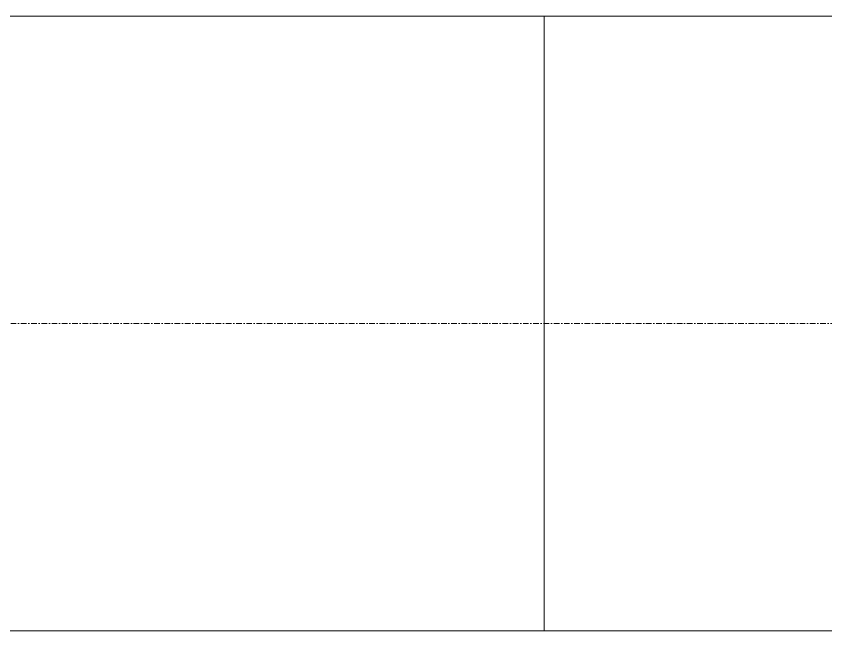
# Model space of a CAD drawing. Header units: millimetres. Extents: x -725999 to -647408, y -21008 to 19019.
# Drawn here: x -720022 to -719232, y 3279 to 3879 of the extents above; entities that cross this region are included whole.
import ezdxf

# ---------------------------------------------------------------- set-up
doc = ezdxf.new("R2010")
doc.units = ezdxf.units.MM
doc.linetypes.add('DPA_Grid _ Level 100', pattern=[10, 5.5, -1.6, 1.3, -1.6])
doc.layers.add('A-GLAZ-CURT', color=2, linetype='Continuous', lineweight=9)
doc.layers.add('S-GRID', color=251, linetype='Continuous', lineweight=9)

# ---------------------------------------------------------------- blocks, each defined once
blk = doc.blocks.new('System Panel - DPA-AR_Metal Ceiling Rectangular Panel-V6-4283-01 ENLARGED LOWER PLATFORM LEVEL - REFLECTED CEILING PLAN - SHEET 4')
at = {"layer": 'A-GLAZ-CURT'}
for p, q in [((-719507.37, 3879.03), (-721907.37, 3879.03)), ((-721907.37, 3879.03), (-721907.37, 3279.03)), ((-721907.37, 3279.03), (-721907.37, 3879.03)), ((-721907.37, 3879.03), (-719507.37, 3879.03)), ((-719507.37, 3279.03), (-719507.37, 3879.03)), ((-719507.37, 3879.03), (-719507.37, 3279.03)), ((-721907.37, 3279.03), (-719507.37, 3279.03)), ((-719507.37, 3279.03), (-721907.37, 3279.03))]:
    blk.add_line(p, q, dxfattribs=at)

msp = doc.modelspace()

# ---------------------------------------------------------------- linework, layer by layer
at = {"layer": 'S-GRID', "linetype": 'DPA_Grid _ Level 100'}
msp.add_line((-652322.37, 3579.02), (-724638.44, 3579.02), dxfattribs=at)

# ---------------------------------------------------------------- block references
at = {"layer": 'A-GLAZ-CURT'}
for p in [(0, 0), (2400, 0)]:
    msp.add_blockref('System Panel - DPA-AR_Metal Ceiling Rectangular Panel-V6-4283-01 ENLARGED LOWER PLATFORM LEVEL - REFLECTED CEILING PLAN - SHEET 4', p, dxfattribs=at)

doc.saveas('drawing.dxf')
